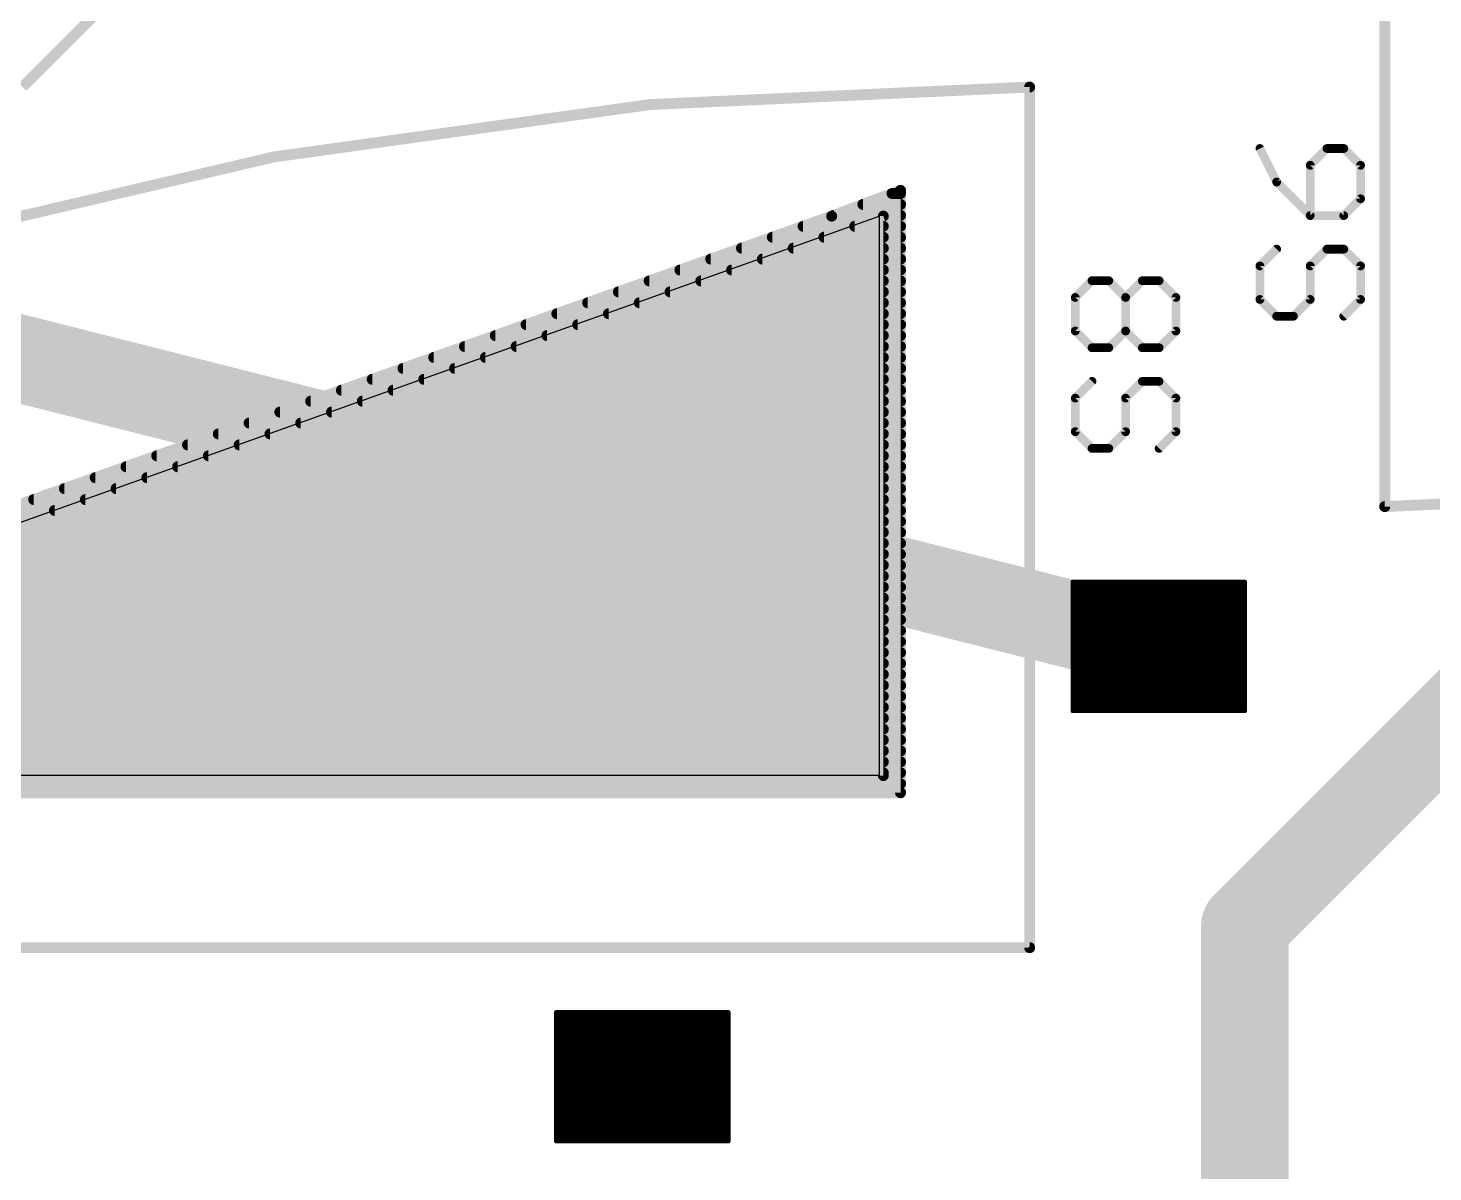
# Model space of a CAD drawing. Extents: x 0 to 82, y 0 to 110.
# Drawn here: x 27.36 to 43.68, y 19.89 to 33.19 of the extents above; entities that cross this region are included whole.
import ezdxf

# ---------------------------------------------------------------- set-up
doc = ezdxf.new("R2010")
doc.units = 0
for name, color, linetype in [('1', 22, 'CONTINUOUS'), ('16', 175, 'CONTINUOUS'), ('17', 82, 'CONTINUOUS'), ('21', 253, 'CONTINUOUS'), ('23', 7, 'CONTINUOUS'), ('25', 253, 'CONTINUOUS'), ('29', 253, 'CONTINUOUS'), ('30', 253, 'CONTINUOUS'), ('31', 253, 'CONTINUOUS')]:
    doc.layers.add(name, color=color, linetype=linetype)

# ---------------------------------------------------------------- blocks, each defined once
blk = doc.blocks.new('ROUNDP')
at = {"const_width": 0.5}
blk.add_lwpolyline([(0, -0.25, 1), (0, 0.25, 1), (0, -0.25)], format="xyb", dxfattribs=at)
blk = doc.blocks.new('RECT')
blk.add_solid([(-0.5, -0.5), (0.5, -0.5), (-0.5, 0.5), (0.5, 0.5)])

msp = doc.modelspace()

# ---------------------------------------------------------------- linework, layer by layer
at = {"layer": '1'}
for p, q in [((20.3983, 24.9935), (37.25, 31)), ((37.25, 31), (37.25, 24.5)), ((37.25, 24.5), (20.4828, 24.5))]:
    msp.add_line(p, q, dxfattribs=at)
for points, const_width in [([(34.708, 25.908), (36.4, 27.6)], 1.016), ([(41.5, 26.75), (39.5, 26.75)], 0.05), ([(39.5, 26.75), (39.5, 25.25)], 0.05), ([(41.5, 25.25), (41.5, 26.75)], 0.05), ([(39.5, 26.7), (41.5, 26.7)], 0.05), ([(39.5, 26.65), (41.5, 26.65)], 0.05), ([(39.5, 26.6), (41.5, 26.6)], 0.05), ([(39.5, 26.55), (41.5, 26.55)], 0.05), ([(39.5, 26.5), (41.5, 26.5)], 0.05), ([(39.5, 26.45), (41.5, 26.45)], 0.05), ([(26.416, 25.908), (34.708, 25.908)], 1.016), ([(39.5, 26.4), (41.5, 26.4)], 0.05), ([(39.5, 26.35), (41.5, 26.35)], 0.05), ([(39.5, 26.3), (41.5, 26.3)], 0.05), ([(41.5, 22.75), (44.658, 25.908)], 1.016), ([(39.5, 26.25), (41.5, 26.25)], 0.05), ([(39.5, 26.2), (41.5, 26.2)], 0.05), ([(39.5, 26.15), (41.5, 26.15)], 0.05), ([(39.5, 26.1), (41.5, 26.1)], 0.05), ([(39.5, 26.05), (41.5, 26.05)], 0.05), ([(39.5, 26), (41.5, 26)], 0.05), ([(39.5, 25.95), (41.5, 25.95)], 0.05), ([(39.5, 25.9), (41.5, 25.9)], 0.05), ([(39.5, 25.85), (41.5, 25.85)], 0.05), ([(39.5, 25.8), (41.5, 25.8)], 0.05), ([(39.5, 25.75), (41.5, 25.75)], 0.05), ([(39.5, 25.7), (41.5, 25.7)], 0.05), ([(39.5, 25.65), (41.5, 25.65)], 0.05), ([(39.5, 25.6), (41.5, 25.6)], 0.05), ([(39.5, 25.55), (41.5, 25.55)], 0.05), ([(39.5, 25.5), (41.5, 25.5)], 0.05), ([(39.5, 25.45), (41.5, 25.45)], 0.05), ([(39.5, 25.4), (41.5, 25.4)], 0.05), ([(39.5, 25.35), (41.5, 25.35)], 0.05), ([(39.5, 25.3), (41.5, 25.3)], 0.05), ([(39.5, 25.25), (41.5, 25.25)], 0.05), ([(39.5, 25.25), (41.5, 25.25)], 0.05), ([(41.5, 16), (41.5, 22.75)], 1.016)]:
    msp.add_lwpolyline(points, dxfattribs=dict(at, const_width=const_width))
for points, const_width in [([(36.5796, 27.4204, 1), (36.2204, 27.7796)], 0.508), ([(39.5, 26.7625, 1), (39.5, 26.7375)], 0.025), ([(39.5125, 26.75, 1), (39.4875, 26.75)], 0.025), ([(41.5125, 26.75, 1), (41.4875, 26.75)], 0.025), ([(41.5, 26.7375, 1), (41.5, 26.7625)], 0.025), ([(39.5, 26.7125, 1), (39.5, 26.6875)], 0.025), ([(39.5, 26.6625, 1), (39.5, 26.6375)], 0.025), ([(39.5, 26.6125, 1), (39.5, 26.5875)], 0.025), ([(41.5, 26.6875, 1), (41.5, 26.7125)], 0.025), ([(41.5, 26.6375, 1), (41.5, 26.6625)], 0.025), ([(41.5, 26.5875, 1), (41.5, 26.6125)], 0.025), ([(39.5, 26.5625, 1), (39.5, 26.5375)], 0.025), ([(39.5, 26.5125, 1), (39.5, 26.4875)], 0.025), ([(39.5, 26.4625, 1), (39.5, 26.4375)], 0.025), ([(41.5, 26.5375, 1), (41.5, 26.5625)], 0.025), ([(41.5, 26.4875, 1), (41.5, 26.5125)], 0.025), ([(41.5, 26.4375, 1), (41.5, 26.4625)], 0.025), ([(34.5284, 26.0876, 1), (34.8876, 25.7284)], 0.508), ([(34.708, 25.654, 1), (34.708, 26.162)], 0.508), ([(39.5, 26.4125, 1), (39.5, 26.3875)], 0.025), ([(39.5, 26.3625, 1), (39.5, 26.3375)], 0.025), ([(39.5, 26.3125, 1), (39.5, 26.2875)], 0.025), ([(41.5, 26.3875, 1), (41.5, 26.4125)], 0.025), ([(41.5, 26.3375, 1), (41.5, 26.3625)], 0.025), ([(41.5, 26.2875, 1), (41.5, 26.3125)], 0.025), ([(39.5, 26.2625, 1), (39.5, 26.2375)], 0.025), ([(39.5, 26.2125, 1), (39.5, 26.1875)], 0.025), ([(39.5, 26.1625, 1), (39.5, 26.1375)], 0.025), ([(39.5, 26.1125, 1), (39.5, 26.0875)], 0.025), ([(41.5, 26.2375, 1), (41.5, 26.2625)], 0.025), ([(41.5, 26.1875, 1), (41.5, 26.2125)], 0.025), ([(41.5, 26.1375, 1), (41.5, 26.1625)], 0.025), ([(41.5, 26.0875, 1), (41.5, 26.1125)], 0.025), ([(39.5, 26.0625, 1), (39.5, 26.0375)], 0.025), ([(39.5, 26.0125, 1), (39.5, 25.9875)], 0.025), ([(39.5, 25.9625, 1), (39.5, 25.9375)], 0.025), ([(41.5, 26.0375, 1), (41.5, 26.0625)], 0.025), ([(41.5, 25.9875, 1), (41.5, 26.0125)], 0.025), ([(41.5, 25.9375, 1), (41.5, 25.9625)], 0.025), ([(39.5, 25.9125, 1), (39.5, 25.8875)], 0.025), ([(39.5, 25.8625, 1), (39.5, 25.8375)], 0.025), ([(39.5, 25.8125, 1), (39.5, 25.7875)], 0.025), ([(41.5, 25.8875, 1), (41.5, 25.9125)], 0.025), ([(41.5, 25.8375, 1), (41.5, 25.8625)], 0.025), ([(41.5, 25.7875, 1), (41.5, 25.8125)], 0.025), ([(39.5, 25.7625, 1), (39.5, 25.7375)], 0.025), ([(39.5, 25.7125, 1), (39.5, 25.6875)], 0.025), ([(39.5, 25.6625, 1), (39.5, 25.6375)], 0.025), ([(39.5, 25.6125, 1), (39.5, 25.5875)], 0.025), ([(41.5, 25.7375, 1), (41.5, 25.7625)], 0.025), ([(41.5, 25.6875, 1), (41.5, 25.7125)], 0.025), ([(41.5, 25.6375, 1), (41.5, 25.6625)], 0.025), ([(41.5, 25.5875, 1), (41.5, 25.6125)], 0.025), ([(39.5, 25.5625, 1), (39.5, 25.5375)], 0.025), ([(39.5, 25.5125, 1), (39.5, 25.4875)], 0.025), ([(39.5, 25.4625, 1), (39.5, 25.4375)], 0.025), ([(41.5, 25.5375, 1), (41.5, 25.5625)], 0.025), ([(41.5, 25.4875, 1), (41.5, 25.5125)], 0.025), ([(41.5, 25.4375, 1), (41.5, 25.4625)], 0.025), ([(39.5, 25.4125, 1), (39.5, 25.3875)], 0.025), ([(39.5, 25.3625, 1), (39.5, 25.3375)], 0.025), ([(39.5, 25.3125, 1), (39.5, 25.2875)], 0.025), ([(41.5, 25.3875, 1), (41.5, 25.4125)], 0.025), ([(41.5, 25.3375, 1), (41.5, 25.3625)], 0.025), ([(41.5, 25.2875, 1), (41.5, 25.3125)], 0.025), ([(39.5, 25.2625, 1), (39.5, 25.2375)], 0.025), ([(39.5, 25.2625, 1), (39.5, 25.2375)], 0.025), ([(39.4875, 25.25, 1), (39.5125, 25.25)], 0.025), ([(41.4875, 25.25, 1), (41.5125, 25.25)], 0.025), ([(41.5, 25.2375, 1), (41.5, 25.2625)], 0.025), ([(41.5, 25.2375, 1), (41.5, 25.2625)], 0.025), ([(41.754, 22.75, 1), (41.246, 22.75)], 0.508), ([(41.3204, 22.9296, 1), (41.6796, 22.5704)], 0.508)]:
    msp.add_lwpolyline(points, format="xyb", dxfattribs=dict(at, const_width=const_width))
at = {"layer": '16', "const_width": 1.016}
msp.add_lwpolyline([(40.5, 26), (14.732, 32.512)], dxfattribs=at)
at = {"layer": '16', "const_width": 0.508}
msp.add_lwpolyline([(40.4378, 25.7537, 1), (40.5622, 26.2463)], format="xyb", dxfattribs=at)
at = {"layer": '21', "const_width": 0.127}
for points in [[(27.3, 32.5), (32.3, 37.5)], [(43.125, 37.625), (43.125, 27.625)], [(39, 22.5), (39, 32.5)], [(12.7, 22.5), (39, 22.5)]]:
    msp.add_lwpolyline(points, dxfattribs=at)
at = {"layer": '21'}
for points, const_width in [([(43.125, 27.625, 0.1158), (64.425, 32.625)], 0.127), ([(39, 32.5, 0.1158), (17.7, 27.5)], 0.127), ([(39.0318, 32.5, 1), (38.9682, 32.5)], 0.0635), ([(39, 32.4682, 1), (39, 32.5318)], 0.0635), ([(43.125, 27.6567, 1), (43.125, 27.5933)], 0.0635), ([(43.0932, 27.625, 1), (43.1568, 27.625)], 0.0635), ([(38.9682, 22.5, 1), (39.0318, 22.5)], 0.0635), ([(39, 22.4683, 1), (39, 22.5317)], 0.0635)]:
    msp.add_lwpolyline(points, format="xyb", dxfattribs=dict(at, const_width=const_width))
at = {"layer": '23'}
msp.add_point((39, 22.5), dxfattribs=at)
at = {"layer": '25', "const_width": 0.1016}
for points in [[(41.6748, 31.786), (41.8697, 31.3962)], [(42.4544, 31.786), (42.2595, 31.5911)], [(42.6493, 31.786), (42.4544, 31.786)], [(42.8442, 31.5911), (42.6493, 31.786)], [(42.2595, 31.5911), (42.2595, 31.0064)], [(42.8442, 31.2013), (42.8442, 31.5911)], [(41.8697, 31.3962), (42.2595, 31.0064)], [(42.6493, 31.0064), (42.8442, 31.2013)], [(42.2595, 31.0064), (42.6493, 31.0064)], [(41.8697, 30.6166), (41.6748, 30.4217)], [(42.2595, 30.4217), (42.4544, 30.6166)], [(42.4544, 30.6166), (42.6493, 30.6166)], [(42.6493, 30.6166), (42.8442, 30.4217)], [(41.6748, 30.4217), (41.6748, 30.0319)], [(42.2595, 30.0319), (42.2595, 30.4217)], [(42.8442, 30.4217), (42.8442, 30.0319)], [(39.5298, 30.0549), (39.7247, 30.2498)], [(39.7247, 30.2498), (39.9196, 30.2498)], [(39.9196, 30.2498), (40.1145, 30.0549)], [(40.1145, 30.0549), (40.3094, 30.2498)], [(40.3094, 30.2498), (40.5043, 30.2498)], [(40.5043, 30.2498), (40.6992, 30.0549)], [(39.5298, 29.6651), (39.5298, 30.0549)], [(40.1145, 29.6651), (40.1145, 30.0549)], [(40.6992, 30.0549), (40.6992, 29.6651)], [(41.6748, 30.0319), (41.8697, 29.837)], [(42.0646, 29.837), (42.2595, 30.0319)], [(42.8442, 30.0319), (42.6493, 29.837)], [(41.8697, 29.837), (42.0646, 29.837)], [(39.7247, 29.4702), (39.5298, 29.6651)], [(40.1145, 29.6651), (39.9196, 29.4702)], [(40.3094, 29.4702), (40.1145, 29.6651)], [(40.6992, 29.6651), (40.5043, 29.4702)], [(39.9196, 29.4702), (39.7247, 29.4702)], [(40.5043, 29.4702), (40.3094, 29.4702)], [(39.7247, 29.0804), (39.5298, 28.8855)], [(40.1145, 28.8855), (40.3094, 29.0804)], [(40.3094, 29.0804), (40.5043, 29.0804)], [(40.5043, 29.0804), (40.6992, 28.8855)], [(39.5298, 28.8855), (39.5298, 28.4957)], [(40.1145, 28.4957), (40.1145, 28.8855)], [(40.6992, 28.8855), (40.6992, 28.4957)], [(39.5298, 28.4957), (39.7247, 28.3008)], [(39.9196, 28.3008), (40.1145, 28.4957)], [(40.6992, 28.4957), (40.5043, 28.3008)], [(39.7247, 28.3008), (39.9196, 28.3008)]]:
    msp.add_lwpolyline(points, dxfattribs=at)
at = {"layer": '25', "const_width": 0.0508}
for points in [[(41.6975, 31.7974, 1), (41.6521, 31.7746)], [(42.4544, 31.8114, 1), (42.4544, 31.7606)], [(42.4724, 31.768, 1), (42.4364, 31.804)], [(42.6673, 31.804, 1), (42.6313, 31.768)], [(42.6493, 31.7606, 1), (42.6493, 31.8114)], [(42.2415, 31.6091, 1), (42.2775, 31.5731)], [(42.2849, 31.5911, 1), (42.2341, 31.5911)], [(42.8696, 31.5911, 1), (42.8188, 31.5911)], [(42.8262, 31.5731, 1), (42.8622, 31.6091)], [(41.8877, 31.4142, 1), (41.8517, 31.3782)], [(41.847, 31.3848, 1), (41.8924, 31.4076)], [(42.8188, 31.2013, 1), (42.8696, 31.2013)], [(42.8622, 31.1833, 1), (42.8262, 31.2193)], [(42.2595, 31.0318, 1), (42.2595, 30.981)], [(42.2341, 31.0064, 1), (42.2849, 31.0064)], [(42.2415, 30.9884, 1), (42.2775, 31.0244)], [(42.6313, 31.0244, 1), (42.6673, 30.9884)], [(42.6493, 30.981, 1), (42.6493, 31.0318)], [(41.8877, 30.5986, 1), (41.8517, 30.6346)], [(42.4544, 30.642, 1), (42.4544, 30.5912)], [(42.4724, 30.5986, 1), (42.4364, 30.6346)], [(42.6673, 30.6346, 1), (42.6313, 30.5986)], [(42.6493, 30.5912, 1), (42.6493, 30.642)], [(41.6568, 30.4397, 1), (41.6928, 30.4037)], [(41.7002, 30.4217, 1), (41.6494, 30.4217)], [(42.2415, 30.4397, 1), (42.2775, 30.4037)], [(42.2849, 30.4217, 1), (42.2341, 30.4217)], [(42.8696, 30.4217, 1), (42.8188, 30.4217)], [(42.8262, 30.4037, 1), (42.8622, 30.4397)], [(39.7247, 30.2752, 1), (39.7247, 30.2244)], [(39.7427, 30.2318, 1), (39.7067, 30.2678)], [(39.9376, 30.2678, 1), (39.9016, 30.2318)], [(39.9196, 30.2244, 1), (39.9196, 30.2752)], [(40.3094, 30.2752, 1), (40.3094, 30.2244)], [(40.3274, 30.2318, 1), (40.2914, 30.2678)], [(40.5223, 30.2678, 1), (40.4863, 30.2318)], [(40.5043, 30.2244, 1), (40.5043, 30.2752)], [(39.5118, 30.0729, 1), (39.5478, 30.0369)], [(39.5552, 30.0549, 1), (39.5044, 30.0549)], [(40.0965, 30.0729, 1), (40.1325, 30.0369)], [(40.1399, 30.0549, 1), (40.0891, 30.0549)], [(40.0965, 30.0369, 1), (40.1325, 30.0729)], [(40.7246, 30.0549, 1), (40.6738, 30.0549)], [(40.6812, 30.0369, 1), (40.7172, 30.0729)], [(41.6928, 30.0499, 1), (41.6568, 30.0139)], [(41.6494, 30.0319, 1), (41.7002, 30.0319)], [(42.2341, 30.0319, 1), (42.2849, 30.0319)], [(42.2775, 30.0139, 1), (42.2415, 30.0499)], [(42.8188, 30.0319, 1), (42.8696, 30.0319)], [(42.8622, 30.0139, 1), (42.8262, 30.0499)], [(41.8697, 29.8624, 1), (41.8697, 29.8116)], [(41.8517, 29.819, 1), (41.8877, 29.855)], [(42.0466, 29.855, 1), (42.0826, 29.819)], [(42.0646, 29.8116, 1), (42.0646, 29.8624)], [(42.6313, 29.855, 1), (42.6673, 29.819)], [(39.5478, 29.6831, 1), (39.5118, 29.6471)], [(40.1325, 29.6831, 1), (40.0965, 29.6471)], [(40.1325, 29.6471, 1), (40.0965, 29.6831)], [(40.7172, 29.6471, 1), (40.6812, 29.6831)], [(39.5044, 29.6651, 1), (39.5552, 29.6651)], [(40.0891, 29.6651, 1), (40.1399, 29.6651)], [(40.6738, 29.6651, 1), (40.7246, 29.6651)], [(39.7247, 29.4956, 1), (39.7247, 29.4448)], [(39.7067, 29.4522, 1), (39.7427, 29.4882)], [(39.9016, 29.4882, 1), (39.9376, 29.4522)], [(39.9196, 29.4448, 1), (39.9196, 29.4956)], [(40.3094, 29.4956, 1), (40.3094, 29.4448)], [(40.2914, 29.4522, 1), (40.3274, 29.4882)], [(40.4863, 29.4882, 1), (40.5223, 29.4522)], [(40.5043, 29.4448, 1), (40.5043, 29.4956)], [(39.7427, 29.0624, 1), (39.7067, 29.0984)], [(40.3094, 29.1058, 1), (40.3094, 29.055)], [(40.3274, 29.0624, 1), (40.2914, 29.0984)], [(40.5223, 29.0984, 1), (40.4863, 29.0624)], [(40.5043, 29.055, 1), (40.5043, 29.1058)], [(39.5118, 28.9035, 1), (39.5478, 28.8675)], [(39.5552, 28.8855, 1), (39.5044, 28.8855)], [(40.0965, 28.9035, 1), (40.1325, 28.8675)], [(40.1399, 28.8855, 1), (40.0891, 28.8855)], [(40.7246, 28.8855, 1), (40.6738, 28.8855)], [(40.6812, 28.8675, 1), (40.7172, 28.9035)], [(39.5478, 28.5137, 1), (39.5118, 28.4777)], [(39.5044, 28.4957, 1), (39.5552, 28.4957)], [(40.0891, 28.4957, 1), (40.1399, 28.4957)], [(40.1325, 28.4777, 1), (40.0965, 28.5137)], [(40.6738, 28.4957, 1), (40.7246, 28.4957)], [(40.7172, 28.4777, 1), (40.6812, 28.5137)], [(39.7247, 28.3262, 1), (39.7247, 28.2754)], [(39.7067, 28.2828, 1), (39.7427, 28.3188)], [(39.9016, 28.3188, 1), (39.9376, 28.2828)], [(39.9196, 28.2754, 1), (39.9196, 28.3262)], [(40.4863, 28.3188, 1), (40.5223, 28.2828)]]:
    msp.add_lwpolyline(points, format="xyb", dxfattribs=at)
at = {"layer": '29'}
for points, const_width in [([(37.5, 31.3), (36.7, 31)], 0.127), ([(37.5, 24.3), (37.5, 31.3)], 0.127), ([(37.0627, 31.136), (37.5, 31.136)], 0.127), ([(37.4013, 31.263), (37.5, 31.263)], 0.127), ([(36.7, 31), (18.4, 24.5)], 0.127), ([(36.724, 31.009), (37.5, 31.009)], 0.127), ([(36.3678, 30.882), (37.5, 30.882)], 0.127), ([(35.6527, 30.628), (37.5, 30.628)], 0.127), ([(36.0102, 30.755), (37.5, 30.755)], 0.127), ([(35.2951, 30.501), (37.5, 30.501)], 0.127), ([(34.9376, 30.374), (37.5, 30.374)], 0.127), ([(34.58, 30.247), (37.5, 30.247)], 0.127), ([(33.8649, 29.993), (37.5, 29.993)], 0.127), ([(34.2225, 30.12), (37.5, 30.12)], 0.127), ([(33.5074, 29.866), (37.5, 29.866)], 0.127), ([(33.1498, 29.739), (37.5, 29.739)], 0.127), ([(32.4347, 29.485), (37.5, 29.485)], 0.127), ([(32.7922, 29.612), (37.5, 29.612)], 0.127), ([(32.0771, 29.358), (37.5, 29.358)], 0.127), ([(31.7196, 29.231), (37.5, 29.231)], 0.127), ([(31.362, 29.104), (37.5, 29.104)], 0.127), ([(30.6469, 28.85), (37.5, 28.85)], 0.127), ([(31.0045, 28.977), (37.5, 28.977)], 0.127), ([(30.2894, 28.723), (37.5, 28.723)], 0.127), ([(29.9318, 28.596), (37.5, 28.596)], 0.127), ([(29.2167, 28.342), (37.5, 28.342)], 0.127), ([(29.5743, 28.469), (37.5, 28.469)], 0.127), ([(28.8592, 28.215), (37.5, 28.215)], 0.127), ([(28.5016, 28.088), (37.5, 28.088)], 0.127), ([(28.144, 27.961), (37.5, 27.961)], 0.127), ([(27.4289, 27.707), (37.5, 27.707)], 0.127), ([(27.7865, 27.834), (37.5, 27.834)], 0.127), ([(27.0714, 27.58), (37.5, 27.58)], 0.127), ([(26.7138, 27.453), (37.5, 27.453)], 0.127), ([(25.9987, 27.199), (37.5, 27.199)], 0.127), ([(26.3563, 27.326), (37.5, 27.326)], 0.127), ([(25.6412, 27.072), (37.5, 27.072)], 0.127), ([(25.2836, 26.945), (37.5, 26.945)], 0.127), ([(24.9261, 26.818), (37.5, 26.818)], 0.127), ([(24.211, 26.564), (37.5, 26.564)], 0.127), ([(24.5685, 26.691), (37.5, 26.691)], 0.127), ([(23.8534, 26.437), (37.5, 26.437)], 0.127), ([(23.4958, 26.31), (37.5, 26.31)], 0.127), ([(22.7807, 26.056), (37.5, 26.056)], 0.127), ([(23.1383, 26.183), (37.5, 26.183)], 0.127), ([(22.4232, 25.929), (37.5, 25.929)], 0.127), ([(22.0656, 25.802), (37.5, 25.802)], 0.127), ([(21.7081, 25.675), (37.5, 25.675)], 0.127), ([(20.993, 25.421), (37.5, 25.421)], 0.127), ([(21.3505, 25.548), (37.5, 25.548)], 0.127), ([(20.6354, 25.294), (37.5, 25.294)], 0.127), ([(20.2779, 25.167), (37.5, 25.167)], 0.127), ([(19.5628, 24.913), (37.5, 24.913)], 0.127), ([(19.9203, 25.04), (37.5, 25.04)], 0.127), ([(19.2052, 24.786), (37.5, 24.786)], 0.127), ([(18.8476, 24.659), (37.5, 24.659)], 0.127), ([(18.4901, 24.532), (37.5, 24.532)], 0.127), ([(17.8, 24.3), (37.5, 24.3)], 0.127), ([(18.115, 24.405), (37.5, 24.405)], 0.127), ([(33.5, 21.75), (33.5, 20.25)], 0.05), ([(35.5, 21.75), (33.5, 21.75)], 0.05), ([(33.5, 21.7), (35.5, 21.7)], 0.05), ([(35.5, 20.25), (35.5, 21.75)], 0.05), ([(33.5, 21.65), (35.5, 21.65)], 0.05), ([(33.5, 21.6), (35.5, 21.6)], 0.05), ([(33.5, 21.55), (35.5, 21.55)], 0.05), ([(33.5, 21.5), (35.5, 21.5)], 0.05), ([(33.5, 21.45), (35.5, 21.45)], 0.05), ([(33.5, 21.4), (35.5, 21.4)], 0.05), ([(33.5, 21.35), (35.5, 21.35)], 0.05), ([(33.5, 21.3), (35.5, 21.3)], 0.05), ([(33.5, 21.25), (35.5, 21.25)], 0.05), ([(33.5, 21.2), (35.5, 21.2)], 0.05), ([(33.5, 21.15), (35.5, 21.15)], 0.05), ([(33.5, 21.1), (35.5, 21.1)], 0.05), ([(33.5, 21.05), (35.5, 21.05)], 0.05), ([(33.5, 21), (35.5, 21)], 0.05), ([(33.5, 20.95), (35.5, 20.95)], 0.05), ([(33.5, 20.9), (35.5, 20.9)], 0.05), ([(33.5, 20.85), (35.5, 20.85)], 0.05), ([(33.5, 20.8), (35.5, 20.8)], 0.05), ([(33.5, 20.75), (35.5, 20.75)], 0.05), ([(33.5, 20.7), (35.5, 20.7)], 0.05), ([(33.5, 20.65), (35.5, 20.65)], 0.05), ([(33.5, 20.6), (35.5, 20.6)], 0.05), ([(33.5, 20.55), (35.5, 20.55)], 0.05), ([(33.5, 20.5), (35.5, 20.5)], 0.05), ([(33.5, 20.45), (35.5, 20.45)], 0.05), ([(33.5, 20.4), (35.5, 20.4)], 0.05), ([(33.5, 20.35), (35.5, 20.35)], 0.05), ([(33.5, 20.3), (35.5, 20.3)], 0.05), ([(33.5, 20.25), (35.5, 20.25)], 0.05), ([(33.5, 20.25), (35.5, 20.25)], 0.05)]:
    msp.add_lwpolyline(points, dxfattribs=dict(at, const_width=const_width))
for points, const_width in [([(37.5318, 31.3, 1), (37.4682, 31.3)], 0.0635), ([(37.5111, 31.2703, 1), (37.4889, 31.3297)], 0.0635), ([(37.0627, 31.1678, 1), (37.0627, 31.1043)], 0.0635), ([(37.4013, 31.2948, 1), (37.4013, 31.2313)], 0.0635), ([(37.5, 31.2313, 1), (37.5, 31.2948)], 0.0635), ([(37.5, 31.1043, 1), (37.5, 31.1678)], 0.0635), ([(36.6889, 31.0297, 1), (36.7111, 30.9703)], 0.0635), ([(36.7106, 30.9701, 1), (36.6894, 31.0299)], 0.0635), ([(36.724, 31.0407, 1), (36.724, 30.9773)], 0.0635), ([(37.5, 30.9773, 1), (37.5, 31.0407)], 0.0635), ([(36.3678, 30.9138, 1), (36.3678, 30.8503)], 0.0635), ([(37.5, 30.8503, 1), (37.5, 30.9138)], 0.0635), ([(35.6527, 30.6597, 1), (35.6527, 30.5963)], 0.0635), ([(36.0102, 30.7868, 1), (36.0102, 30.7233)], 0.0635), ([(37.5, 30.7233, 1), (37.5, 30.7868)], 0.0635), ([(37.5, 30.5963, 1), (37.5, 30.6597)], 0.0635), ([(35.2951, 30.5328, 1), (35.2951, 30.4693)], 0.0635), ([(37.5, 30.4693, 1), (37.5, 30.5328)], 0.0635), ([(34.9376, 30.4058, 1), (34.9376, 30.3423)], 0.0635), ([(37.5, 30.3423, 1), (37.5, 30.4058)], 0.0635), ([(34.58, 30.2787, 1), (34.58, 30.2153)], 0.0635), ([(37.5, 30.2153, 1), (37.5, 30.2787)], 0.0635), ([(33.8649, 30.0248, 1), (33.8649, 29.9613)], 0.0635), ([(34.2225, 30.1517, 1), (34.2225, 30.0883)], 0.0635), ([(37.5, 30.0883, 1), (37.5, 30.1517)], 0.0635), ([(37.5, 29.9613, 1), (37.5, 30.0248)], 0.0635), ([(33.5074, 29.8977, 1), (33.5074, 29.8343)], 0.0635), ([(37.5, 29.8343, 1), (37.5, 29.8977)], 0.0635), ([(33.1498, 29.7707, 1), (33.1498, 29.7073)], 0.0635), ([(37.5, 29.7073, 1), (37.5, 29.7707)], 0.0635), ([(32.4347, 29.5168, 1), (32.4347, 29.4533)], 0.0635), ([(32.7922, 29.6438, 1), (32.7922, 29.5803)], 0.0635), ([(37.5, 29.5803, 1), (37.5, 29.6438)], 0.0635), ([(37.5, 29.4533, 1), (37.5, 29.5168)], 0.0635), ([(32.0771, 29.3897, 1), (32.0771, 29.3263)], 0.0635), ([(37.5, 29.3263, 1), (37.5, 29.3897)], 0.0635), ([(31.7196, 29.2628, 1), (31.7196, 29.1993)], 0.0635), ([(37.5, 29.1993, 1), (37.5, 29.2628)], 0.0635), ([(31.362, 29.1358, 1), (31.362, 29.0723)], 0.0635), ([(37.5, 29.0723, 1), (37.5, 29.1358)], 0.0635), ([(30.6469, 28.8818, 1), (30.6469, 28.8183)], 0.0635), ([(31.0045, 29.0087, 1), (31.0045, 28.9453)], 0.0635), ([(37.5, 28.9453, 1), (37.5, 29.0087)], 0.0635), ([(37.5, 28.8183, 1), (37.5, 28.8818)], 0.0635), ([(30.2894, 28.7548, 1), (30.2894, 28.6913)], 0.0635), ([(37.5, 28.6913, 1), (37.5, 28.7548)], 0.0635), ([(29.9318, 28.6277, 1), (29.9318, 28.5643)], 0.0635), ([(37.5, 28.5643, 1), (37.5, 28.6277)], 0.0635), ([(29.2167, 28.3738, 1), (29.2167, 28.3103)], 0.0635), ([(29.5743, 28.5008, 1), (29.5743, 28.4373)], 0.0635), ([(37.5, 28.4373, 1), (37.5, 28.5008)], 0.0635), ([(37.5, 28.3103, 1), (37.5, 28.3738)], 0.0635), ([(28.8592, 28.2467, 1), (28.8592, 28.1833)], 0.0635), ([(37.5, 28.1833, 1), (37.5, 28.2467)], 0.0635), ([(28.5016, 28.1197, 1), (28.5016, 28.0563)], 0.0635), ([(37.5, 28.0563, 1), (37.5, 28.1197)], 0.0635), ([(28.144, 27.9928, 1), (28.144, 27.9293)], 0.0635), ([(37.5, 27.9293, 1), (37.5, 27.9928)], 0.0635), ([(27.4289, 27.7387, 1), (27.4289, 27.6753)], 0.0635), ([(27.7865, 27.8657, 1), (27.7865, 27.8023)], 0.0635), ([(37.5, 27.8023, 1), (37.5, 27.8657)], 0.0635), ([(37.5, 27.6753, 1), (37.5, 27.7387)], 0.0635), ([(37.5, 27.5483, 1), (37.5, 27.6118)], 0.0635), ([(37.5, 27.4213, 1), (37.5, 27.4848)], 0.0635), ([(37.5, 27.2943, 1), (37.5, 27.3577)], 0.0635), ([(37.5, 27.1673, 1), (37.5, 27.2308)], 0.0635), ([(37.5, 27.0403, 1), (37.5, 27.1038)], 0.0635), ([(37.5, 26.9133, 1), (37.5, 26.9767)], 0.0635), ([(37.5, 26.7863, 1), (37.5, 26.8498)], 0.0635), ([(37.5, 26.6593, 1), (37.5, 26.7228)], 0.0635), ([(37.5, 26.5323, 1), (37.5, 26.5957)], 0.0635), ([(37.5, 26.4053, 1), (37.5, 26.4688)], 0.0635), ([(37.5, 26.2783, 1), (37.5, 26.3418)], 0.0635), ([(37.5, 26.1513, 1), (37.5, 26.2147)], 0.0635), ([(37.5, 26.0243, 1), (37.5, 26.0877)], 0.0635), ([(37.5, 25.8973, 1), (37.5, 25.9608)], 0.0635), ([(37.5, 25.7703, 1), (37.5, 25.8337)], 0.0635), ([(37.5, 25.6433, 1), (37.5, 25.7067)], 0.0635), ([(37.5, 25.5163, 1), (37.5, 25.5798)], 0.0635), ([(37.5, 25.3893, 1), (37.5, 25.4528)], 0.0635), ([(37.5, 25.2623, 1), (37.5, 25.3257)], 0.0635), ([(37.5, 25.1353, 1), (37.5, 25.1988)], 0.0635), ([(37.5, 25.0083, 1), (37.5, 25.0718)], 0.0635), ([(37.5, 24.8813, 1), (37.5, 24.9447)], 0.0635), ([(37.5, 24.7543, 1), (37.5, 24.8178)], 0.0635), ([(37.5, 24.6273, 1), (37.5, 24.6908)], 0.0635), ([(37.5, 24.5003, 1), (37.5, 24.5637)], 0.0635), ([(37.4682, 24.3, 1), (37.5318, 24.3)], 0.0635), ([(37.5, 24.3733, 1), (37.5, 24.4367)], 0.0635), ([(37.5, 24.2683, 1), (37.5, 24.3317)], 0.0635), ([(33.5125, 21.75, 1), (33.4875, 21.75)], 0.025), ([(33.5, 21.7625, 1), (33.5, 21.7375)], 0.025), ([(33.5, 21.7125, 1), (33.5, 21.6875)], 0.025), ([(35.5125, 21.75, 1), (35.4875, 21.75)], 0.025), ([(35.5, 21.7375, 1), (35.5, 21.7625)], 0.025), ([(35.5, 21.6875, 1), (35.5, 21.7125)], 0.025), ([(33.5, 21.6625, 1), (33.5, 21.6375)], 0.025), ([(33.5, 21.6125, 1), (33.5, 21.5875)], 0.025), ([(33.5, 21.5625, 1), (33.5, 21.5375)], 0.025), ([(35.5, 21.6375, 1), (35.5, 21.6625)], 0.025), ([(35.5, 21.5875, 1), (35.5, 21.6125)], 0.025), ([(35.5, 21.5375, 1), (35.5, 21.5625)], 0.025), ([(33.5, 21.5125, 1), (33.5, 21.4875)], 0.025), ([(33.5, 21.4625, 1), (33.5, 21.4375)], 0.025), ([(33.5, 21.4125, 1), (33.5, 21.3875)], 0.025), ([(35.5, 21.4875, 1), (35.5, 21.5125)], 0.025), ([(35.5, 21.4375, 1), (35.5, 21.4625)], 0.025), ([(35.5, 21.3875, 1), (35.5, 21.4125)], 0.025), ([(33.5, 21.3625, 1), (33.5, 21.3375)], 0.025), ([(33.5, 21.3125, 1), (33.5, 21.2875)], 0.025), ([(33.5, 21.2625, 1), (33.5, 21.2375)], 0.025), ([(33.5, 21.2125, 1), (33.5, 21.1875)], 0.025), ([(35.5, 21.3375, 1), (35.5, 21.3625)], 0.025), ([(35.5, 21.2875, 1), (35.5, 21.3125)], 0.025), ([(35.5, 21.2375, 1), (35.5, 21.2625)], 0.025), ([(35.5, 21.1875, 1), (35.5, 21.2125)], 0.025), ([(33.5, 21.1625, 1), (33.5, 21.1375)], 0.025), ([(33.5, 21.1125, 1), (33.5, 21.0875)], 0.025), ([(33.5, 21.0625, 1), (33.5, 21.0375)], 0.025), ([(35.5, 21.1375, 1), (35.5, 21.1625)], 0.025), ([(35.5, 21.0875, 1), (35.5, 21.1125)], 0.025), ([(35.5, 21.0375, 1), (35.5, 21.0625)], 0.025), ([(33.5, 21.0125, 1), (33.5, 20.9875)], 0.025), ([(33.5, 20.9625, 1), (33.5, 20.9375)], 0.025), ([(33.5, 20.9125, 1), (33.5, 20.8875)], 0.025), ([(35.5, 20.9875, 1), (35.5, 21.0125)], 0.025), ([(35.5, 20.9375, 1), (35.5, 20.9625)], 0.025), ([(35.5, 20.8875, 1), (35.5, 20.9125)], 0.025), ([(33.5, 20.8625, 1), (33.5, 20.8375)], 0.025), ([(33.5, 20.8125, 1), (33.5, 20.7875)], 0.025), ([(33.5, 20.7625, 1), (33.5, 20.7375)], 0.025), ([(35.5, 20.8375, 1), (35.5, 20.8625)], 0.025), ([(35.5, 20.7875, 1), (35.5, 20.8125)], 0.025), ([(35.5, 20.7375, 1), (35.5, 20.7625)], 0.025), ([(33.5, 20.7125, 1), (33.5, 20.6875)], 0.025), ([(33.5, 20.6625, 1), (33.5, 20.6375)], 0.025), ([(33.5, 20.6125, 1), (33.5, 20.5875)], 0.025), ([(33.5, 20.5625, 1), (33.5, 20.5375)], 0.025), ([(35.5, 20.6875, 1), (35.5, 20.7125)], 0.025), ([(35.5, 20.6375, 1), (35.5, 20.6625)], 0.025), ([(35.5, 20.5875, 1), (35.5, 20.6125)], 0.025), ([(35.5, 20.5375, 1), (35.5, 20.5625)], 0.025), ([(33.5, 20.5125, 1), (33.5, 20.4875)], 0.025), ([(33.5, 20.4625, 1), (33.5, 20.4375)], 0.025), ([(33.5, 20.4125, 1), (33.5, 20.3875)], 0.025), ([(35.5, 20.4875, 1), (35.5, 20.5125)], 0.025), ([(35.5, 20.4375, 1), (35.5, 20.4625)], 0.025), ([(35.5, 20.3875, 1), (35.5, 20.4125)], 0.025), ([(33.5, 20.3625, 1), (33.5, 20.3375)], 0.025), ([(33.5, 20.3125, 1), (33.5, 20.2875)], 0.025), ([(33.5, 20.2625, 1), (33.5, 20.2375)], 0.025), ([(33.5, 20.2625, 1), (33.5, 20.2375)], 0.025), ([(33.4875, 20.25, 1), (33.5125, 20.25)], 0.025), ([(35.4875, 20.25, 1), (35.5125, 20.25)], 0.025), ([(35.5, 20.3375, 1), (35.5, 20.3625)], 0.025), ([(35.5, 20.2875, 1), (35.5, 20.3125)], 0.025), ([(35.5, 20.2375, 1), (35.5, 20.2625)], 0.025), ([(35.5, 20.2375, 1), (35.5, 20.2625)], 0.025)]:
    msp.add_lwpolyline(points, format="xyb", dxfattribs=dict(at, const_width=const_width))
at = {"layer": '31', "const_width": 0.127}
for points in [[(37.3, 31), (19, 24.5)], [(37.3, 24.5), (37.3, 31)], [(36.9678, 30.882), (37.3, 30.882)], [(36.2527, 30.628), (37.3, 30.628)], [(36.6102, 30.755), (37.3, 30.755)], [(35.8951, 30.501), (37.3, 30.501)], [(35.5376, 30.374), (37.3, 30.374)], [(35.18, 30.247), (37.3, 30.247)], [(34.4649, 29.993), (37.3, 29.993)], [(34.8225, 30.12), (37.3, 30.12)], [(34.1074, 29.866), (37.3, 29.866)], [(33.7498, 29.739), (37.3, 29.739)], [(33.0347, 29.485), (37.3, 29.485)], [(33.3922, 29.612), (37.3, 29.612)], [(32.6771, 29.358), (37.3, 29.358)], [(32.3196, 29.231), (37.3, 29.231)], [(31.962, 29.104), (37.3, 29.104)], [(31.2469, 28.85), (37.3, 28.85)], [(31.6045, 28.977), (37.3, 28.977)], [(30.8894, 28.723), (37.3, 28.723)], [(30.5318, 28.596), (37.3, 28.596)], [(29.8167, 28.342), (37.3, 28.342)], [(30.1743, 28.469), (37.3, 28.469)], [(29.4592, 28.215), (37.3, 28.215)], [(29.1016, 28.088), (37.3, 28.088)], [(28.744, 27.961), (37.3, 27.961)], [(28.0289, 27.707), (37.3, 27.707)], [(28.3865, 27.834), (37.3, 27.834)], [(27.6714, 27.58), (37.3, 27.58)], [(27.3138, 27.453), (37.3, 27.453)], [(26.5987, 27.199), (37.3, 27.199)], [(26.9563, 27.326), (37.3, 27.326)], [(26.2412, 27.072), (37.3, 27.072)], [(25.8836, 26.945), (37.3, 26.945)], [(25.5261, 26.818), (37.3, 26.818)], [(24.811, 26.564), (37.3, 26.564)], [(25.1685, 26.691), (37.3, 26.691)], [(24.4534, 26.437), (37.3, 26.437)], [(24.0958, 26.31), (37.3, 26.31)], [(23.3807, 26.056), (37.3, 26.056)], [(23.7383, 26.183), (37.3, 26.183)], [(23.0232, 25.929), (37.3, 25.929)], [(22.6656, 25.802), (37.3, 25.802)], [(22.3081, 25.675), (37.3, 25.675)], [(21.593, 25.421), (37.3, 25.421)], [(21.9505, 25.548), (37.3, 25.548)], [(21.2354, 25.294), (37.3, 25.294)], [(20.8779, 25.167), (37.3, 25.167)], [(20.1628, 24.913), (37.3, 24.913)], [(20.5203, 25.04), (37.3, 25.04)], [(19.8052, 24.786), (37.3, 24.786)], [(19.4476, 24.659), (37.3, 24.659)], [(19, 24.5), (37.3, 24.5)], [(19.0901, 24.532), (37.3, 24.532)]]:
    msp.add_lwpolyline(points, dxfattribs=at)
at = {"layer": '31', "const_width": 0.0635}
for points in [[(37.3318, 31, 1), (37.2683, 31)], [(37.3106, 30.9701, 1), (37.2894, 31.0299)], [(36.9678, 30.9138, 1), (36.9678, 30.8503)], [(37.3, 30.8503, 1), (37.3, 30.9138)], [(36.2527, 30.6597, 1), (36.2527, 30.5963)], [(36.6102, 30.7868, 1), (36.6102, 30.7233)], [(37.3, 30.7233, 1), (37.3, 30.7868)], [(37.3, 30.5963, 1), (37.3, 30.6597)], [(35.8951, 30.5328, 1), (35.8951, 30.4693)], [(37.3, 30.4693, 1), (37.3, 30.5328)], [(35.5376, 30.4058, 1), (35.5376, 30.3423)], [(37.3, 30.3423, 1), (37.3, 30.4058)], [(35.18, 30.2787, 1), (35.18, 30.2153)], [(37.3, 30.2153, 1), (37.3, 30.2787)], [(34.4649, 30.0248, 1), (34.4649, 29.9613)], [(34.8225, 30.1517, 1), (34.8225, 30.0883)], [(37.3, 30.0883, 1), (37.3, 30.1517)], [(37.3, 29.9613, 1), (37.3, 30.0248)], [(34.1074, 29.8977, 1), (34.1074, 29.8343)], [(37.3, 29.8343, 1), (37.3, 29.8977)], [(33.7498, 29.7707, 1), (33.7498, 29.7073)], [(37.3, 29.7073, 1), (37.3, 29.7707)], [(33.0347, 29.5168, 1), (33.0347, 29.4533)], [(33.3922, 29.6438, 1), (33.3922, 29.5803)], [(37.3, 29.5803, 1), (37.3, 29.6438)], [(37.3, 29.4533, 1), (37.3, 29.5168)], [(32.6771, 29.3897, 1), (32.6771, 29.3263)], [(37.3, 29.3263, 1), (37.3, 29.3897)], [(32.3196, 29.2628, 1), (32.3196, 29.1993)], [(37.3, 29.1993, 1), (37.3, 29.2628)], [(31.962, 29.1358, 1), (31.962, 29.0723)], [(37.3, 29.0723, 1), (37.3, 29.1358)], [(31.2469, 28.8818, 1), (31.2469, 28.8183)], [(31.6045, 29.0087, 1), (31.6045, 28.9453)], [(37.3, 28.9453, 1), (37.3, 29.0087)], [(37.3, 28.8183, 1), (37.3, 28.8818)], [(30.8894, 28.7548, 1), (30.8894, 28.6913)], [(37.3, 28.6913, 1), (37.3, 28.7548)], [(30.5318, 28.6277, 1), (30.5318, 28.5643)], [(37.3, 28.5643, 1), (37.3, 28.6277)], [(29.8167, 28.3738, 1), (29.8167, 28.3103)], [(30.1743, 28.5008, 1), (30.1743, 28.4373)], [(37.3, 28.4373, 1), (37.3, 28.5008)], [(37.3, 28.3103, 1), (37.3, 28.3738)], [(29.4592, 28.2467, 1), (29.4592, 28.1833)], [(37.3, 28.1833, 1), (37.3, 28.2467)], [(29.1016, 28.1197, 1), (29.1016, 28.0563)], [(37.3, 28.0563, 1), (37.3, 28.1197)], [(28.744, 27.9928, 1), (28.744, 27.9293)], [(37.3, 27.9293, 1), (37.3, 27.9928)], [(28.0289, 27.7387, 1), (28.0289, 27.6753)], [(28.3865, 27.8657, 1), (28.3865, 27.8023)], [(37.3, 27.8023, 1), (37.3, 27.8657)], [(37.3, 27.6753, 1), (37.3, 27.7387)], [(27.6714, 27.6118, 1), (27.6714, 27.5483)], [(37.3, 27.5483, 1), (37.3, 27.6118)], [(37.3, 27.4213, 1), (37.3, 27.4848)], [(37.3, 27.2943, 1), (37.3, 27.3577)], [(37.3, 27.1673, 1), (37.3, 27.2308)], [(37.3, 27.0403, 1), (37.3, 27.1038)], [(37.3, 26.9133, 1), (37.3, 26.9767)], [(37.3, 26.7863, 1), (37.3, 26.8498)], [(37.3, 26.6593, 1), (37.3, 26.7228)], [(37.3, 26.5323, 1), (37.3, 26.5957)], [(37.3, 26.4053, 1), (37.3, 26.4688)], [(37.3, 26.2783, 1), (37.3, 26.3418)], [(37.3, 26.1513, 1), (37.3, 26.2147)], [(37.3, 26.0243, 1), (37.3, 26.0877)], [(37.3, 25.8973, 1), (37.3, 25.9608)], [(37.3, 25.7703, 1), (37.3, 25.8337)], [(37.3, 25.6433, 1), (37.3, 25.7067)], [(37.3, 25.5163, 1), (37.3, 25.5798)], [(37.3, 25.3893, 1), (37.3, 25.4528)], [(37.3, 25.2623, 1), (37.3, 25.3257)], [(37.3, 25.1353, 1), (37.3, 25.1988)], [(37.3, 25.0083, 1), (37.3, 25.0718)], [(37.3, 24.8813, 1), (37.3, 24.9447)], [(37.3, 24.7543, 1), (37.3, 24.8178)], [(37.3, 24.6273, 1), (37.3, 24.6908)], [(37.2683, 24.5, 1), (37.3318, 24.5)], [(37.3, 24.5003, 1), (37.3, 24.5637)], [(37.3, 24.4683, 1), (37.3, 24.5317)]]:
    msp.add_lwpolyline(points, format="xyb", dxfattribs=at)

# ---------------------------------------------------------------- block references
at = {"layer": '1', "xscale": 1.5, "yscale": 1.5}
msp.add_blockref('RECT', (36.4, 27.6), dxfattribs=at)
at = {"layer": '17', "xscale": 1.308, "yscale": 1.308}
msp.add_blockref('ROUNDP', (40.5, 26), dxfattribs=at)
msp.add_blockref('ROUNDP', (40.5, 26), dxfattribs=at)
at = {"layer": '29'}
for name, p, xscale, yscale in [('RECT', (36.4, 27.6), 1.7032, 1.7032), ('ROUNDP', (40.5, 26), 1.5112, 1.5112)]:
    msp.add_blockref(name, p, dxfattribs=dict(at, xscale=xscale, yscale=yscale))
at = {"layer": '30', "xscale": 1.5112, "yscale": 1.5112}
msp.add_blockref('ROUNDP', (40.5, 26), dxfattribs=at)
at = {"layer": '31', "xscale": 1.5, "yscale": 1.5}
msp.add_blockref('RECT', (36.4, 27.6), dxfattribs=at)

doc.saveas('drawing.dxf')
